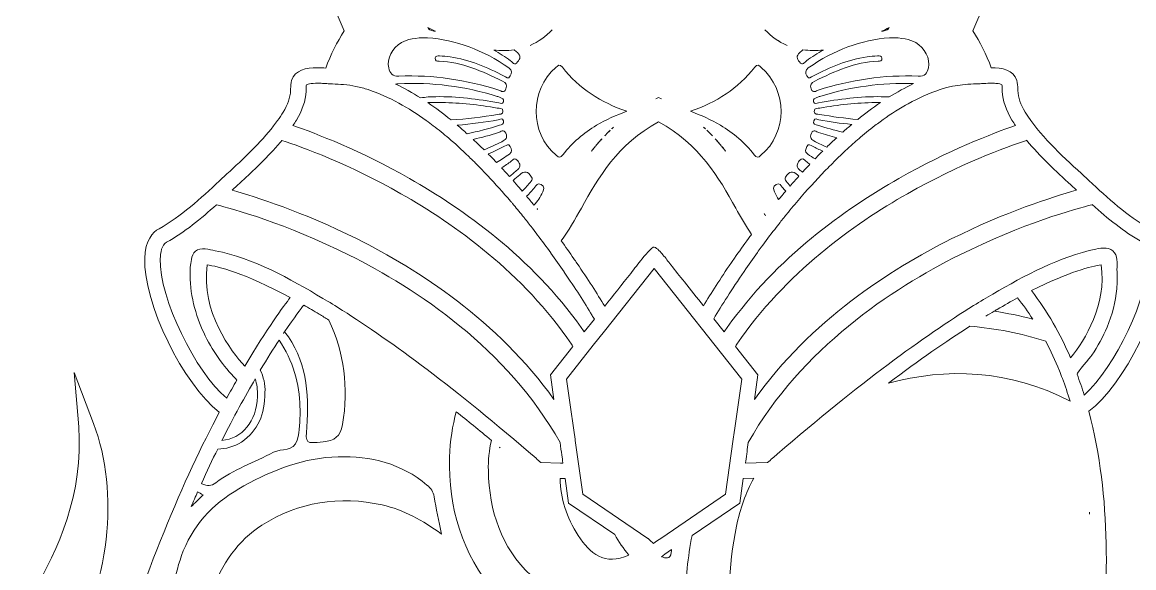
# Model space of a CAD drawing. Extents: x 705 to 8445, y -5934 to -84.
# Drawn here: x 7303 to 7909, y -1835 to -1538 of the extents above; entities that cross this region are included whole.
import ezdxf

# ---------------------------------------------------------------- set-up
doc = ezdxf.new("R2010")
doc.units = 0
doc.header["$MEASUREMENT"] = 0
doc.layers.add('Layer 1', color=7, linetype='Continuous')

# ---------------------------------------------------------------- blocks, each defined once
blk = doc.blocks.new('block 36')
at = {"layer": 'Layer 1', "lineweight": 0}
blk.add_lwpolyline([(7651.71, -1579.79), (7650.14, -1579.02), (7648.56, -1579.79), (7650.14, -1579.01), (7651.71, -1579.79)], dxfattribs=at)
for points, knots in [([(8407.41, -639.1), (8384.61, -597.14), (8350.92, -557.08), (8310.01, -523.26), (8225.24, -453.22), (8114.63, -393.43), (7990.01, -350.27), (7990.01, -350.27), (7990.01, -350.25), (7990.01, -350.25), (7989.56, -348.29), (7988.99, -346.27), (7988.29, -344.21), (7986.75, -339.66), (7984.08, -333.09), (7978.64, -328.58), (7977.95, -328), (7977.23, -327.47), (7976.49, -327), (7976.49, -327), (7976.49, -327), (7976.48, -327), (7978.02, -308.1), (7974.42, -288.74), (7965.71, -269.33), (7961.26, -259.39), (7953.88, -252.44), (7946.75, -245.72), (7941.01, -240.31), (7935.58, -235.19), (7931.94, -228.82), (7930.86, -226.92), (7929.94, -224.87), (7928.96, -222.69), (7927.7, -219.87), (7926.38, -216.96), (7924.62, -214.13), (7917.57, -202.87), (7906.04, -196.8), (7894.77, -193.55), (7894.77, -193.55), (7893.39, -191.5), (7893.39, -191.5), (7850.97, -126.97), (7786.83, -102.16), (7740.49, -92.73), (7699.6, -84.39), (7665.74, -86.15), (7653.87, -87.19), (7653.82, -87.13), (7653.79, -87.09), (7653.76, -87.06), (7653.76, -87.06), (7653.58, -87.21), (7653.58, -87.21), (7652.01, -87.36), (7650.84, -87.48), (7650.14, -87.56), (7649.43, -87.48), (7648.26, -87.36), (7646.7, -87.21), (7646.7, -87.21), (7646.51, -87.06), (7646.51, -87.06), (7646.48, -87.09), (7646.45, -87.13), (7646.4, -87.19), (7634.53, -86.15), (7600.67, -84.39), (7559.78, -92.73), (7513.44, -102.16), (7449.3, -126.97), (7406.9, -191.48), (7406.9, -191.48), (7405.52, -193.55), (7405.52, -193.55), (7394.23, -196.8), (7382.7, -202.87), (7375.65, -214.13), (7373.89, -216.96), (7372.58, -219.87), (7371.31, -222.69), (7370.33, -224.87), (7369.41, -226.92), (7368.33, -228.82), (7364.69, -235.19), (7359.26, -240.31), (7353.52, -245.72), (7346.39, -252.44), (7339.01, -259.39), (7334.56, -269.33), (7325.85, -288.74), (7322.25, -308.1), (7323.79, -327), (7323.78, -327), (7323.78, -327), (7323.78, -327), (7323.05, -327.47), (7322.32, -327.99), (7321.63, -328.58), (7316.19, -333.09), (7313.52, -339.65), (7311.98, -344.21), (7311.29, -346.27), (7310.71, -348.29), (7310.26, -350.25), (7310.26, -350.25), (7310.26, -350.27), (7310.26, -350.27), (7185.64, -393.43), (7075.03, -453.22), (6990.26, -523.26), (6949.35, -557.08), (6915.66, -597.14), (6892.86, -639.1), (6867.06, -686.53), (6854.92, -735.81), (6856.74, -785.55), (6858.47, -832.44), (6871.11, -881.24), (6894.31, -930.56), (6926.3, -998.52), (6976.91, -1064.15), (7044.73, -1125.62), (7089.41, -1166.12), (7138.87, -1201.57), (7186.72, -1235.86), (7232.05, -1268.36), (7278.94, -1301.97), (7321.49, -1339.71), (7399.07, -1408.49), (7450.5, -1474.94), (7478.64, -1542.74), (7474.81, -1548.78), (7471.23, -1555.62), (7468.57, -1563.02), (7467.16, -1562.92), (7465.6, -1562.85), (7464, -1562.85), (7458.13, -1562.85), (7451.7, -1563.94), (7449.97, -1569.72), (7449.48, -1571.39), (7449.45, -1572.94), (7449.41, -1574.32), (7449.41, -1574.65), (7449.4, -1574.97), (7449.39, -1575.28), (7449.21, -1578.99), (7447.84, -1582.95), (7445.33, -1587.05), (7444.38, -1588.6), (7443.35, -1590.14), (7442.28, -1591.64), (7441.6, -1592.59), (7440.89, -1593.54), (7440.16, -1594.48), (7432.92, -1603.87), (7423.69, -1612.4), (7414.7, -1620.7), (7414.7, -1620.7), (7410.61, -1624.5), (7410.61, -1624.5), (7400.29, -1634.07), (7389.62, -1643.97), (7377.62, -1650.59), (7374.23, -1652.48), (7370.13, -1656.81), (7369.83, -1666.79), (7369.1, -1691.36), (7390.95, -1735.67), (7410.5, -1750.55), (7391.65, -1786.38), (7369.15, -1837.42), (7349.91, -1904.23), (7325.13, -1990.3), (7310.44, -2085.45), (7306.26, -2187.05), (7302.77, -2272.07), (7306.67, -2361.81), (7317.87, -2455.11), (7313.34, -2458.43), (7308.34, -2461.58), (7302.61, -2464.72), (7276.21, -2479.19), (7247.58, -2484.35), (7222, -2479.25), (7187.79, -2472.45), (7160.64, -2452.75), (7141.3, -2420.72), (7104.66, -2360.07), (7103.99, -2265.76), (7122.25, -2203.95), (7141.86, -2137.67), (7181.08, -2071.38), (7245.73, -1995.32), (7250.18, -1990.08), (7254.67, -1984.87), (7259.18, -1979.66), (7283.57, -1951.39), (7308.78, -1922.17), (7326.61, -1888.58), (7350.74, -1843.05), (7356.31, -1794.98), (7341.87, -1756.7), (7341.87, -1756.7), (7331.37, -1728.9), (7331.37, -1728.9), (7331.37, -1728.9), (7333.8, -1758.52), (7333.8, -1758.52), (7336.72, -1794.26), (7322.12, -1826.76), (7309.35, -1847.74), (7289.24, -1880.81), (7261.11, -1908.95), (7233.89, -1936.17), (7222.68, -1947.4), (7211.07, -1959.02), (7200.2, -1970.8), (7135.89, -2040.52), (7089.19, -2104.07), (7057.43, -2165.11), (7014.7, -2247.19), (6999.21, -2325.56), (7011.4, -2398), (7031.15, -2515.4), (7130.49, -2607.87), (7220.17, -2647.42), (7252.4, -2661.63), (7282.45, -2668.81), (7308.01, -2668.81), (7326.56, -2668.81), (7342.74, -2665.03), (7355.66, -2657.4), (7355.66, -2657.42), (7355.66, -2657.42), (7355.66, -2657.42), (7362.53, -2679.36), (7370.34, -2699.79), (7379.03, -2718.56), (7399.29, -2762.32), (7425.1, -2798.69), (7455.73, -2826.65), (7489.46, -2857.45), (7533.52, -2880.64), (7586.71, -2895.59), (7629.05, -2907.49), (7676.23, -2913.71), (7723.76, -2913.71), (7727.22, -2913.71), (7730.69, -2913.68), (7734.15, -2913.61), (7865.4, -2911.1), (7997.29, -2856.35), (8095.98, -2763.41), (8133.64, -2727.95), (8162.82, -2687.49), (8180.37, -2646.4), (8200.65, -2598.94), (8205.83, -2551.02), (8195.77, -2503.97), (8175.91, -2411.09), (8113.39, -2334), (8019.73, -2286.89), (7937.77, -2245.67), (7840.02, -2231.14), (7749.63, -2246.42), (7755.8, -2235.1), (7762.02, -2223.86), (7768.23, -2212.7), (7787.04, -2178.83), (7806.49, -2143.79), (7823.28, -2107.91), (7860.37, -2028.64), (7882.39, -1957.48), (7890.63, -1890.34), (7895.73, -1848.73), (7897.28, -1796.91), (7884.85, -1750.08), (7904.12, -1735.61), (7925.68, -1692.46), (7925.68, -1667.69), (7925.68, -1667.28), (7925.68, -1666.88), (7925.67, -1666.48), (7925.37, -1656.52), (7921.27, -1652.21), (7917.88, -1650.33), (7905.87, -1643.73), (7895.21, -1633.85), (7884.89, -1624.31), (7884.89, -1624.31), (7880.78, -1620.52), (7880.78, -1620.52), (7869.49, -1610.12), (7857.81, -1599.36), (7850.16, -1586.97), (7847.65, -1582.89), (7846.29, -1578.95), (7846.11, -1575.25), (7846.1, -1574.94), (7846.09, -1574.61), (7846.09, -1574.29), (7846.05, -1572.92), (7846.01, -1571.37), (7845.52, -1569.7), (7843.8, -1563.98), (7837.45, -1562.87), (7831.63, -1562.85), (7828.98, -1555.53), (7825.42, -1548.75), (7821.63, -1542.74), (7849.76, -1474.94), (7901.2, -1408.49), (7978.78, -1339.71), (8021.33, -1301.97), (8068.22, -1268.36), (8113.56, -1235.86), (8161.4, -1201.57), (8210.86, -1166.12), (8255.55, -1125.62), (8323.36, -1064.15), (8373.97, -998.52), (8405.96, -930.56), (8429.16, -881.24), (8441.8, -832.45), (8443.53, -785.55), (8445.35, -735.81), (8433.21, -686.53), (8407.41, -639.1)], [0, 0, 0, 0, 1, 1, 1, 2, 2, 2, 3, 3, 3, 4, 4, 4, 5, 5, 5, 6, 6, 6, 7, 7, 7, 8, 8, 8, 9, 9, 9, 10, 10, 10, 11, 11, 11, 12, 12, 12, 13, 13, 13, 14, 14, 14, 15, 15, 15, 16, 16, 16, 17, 17, 17, 18, 18, 18, 19, 19, 19, 20, 20, 20, 21, 21, 21, 22, 22, 22, 23, 23, 23, 24, 24, 24, 25, 25, 25, 26, 26, 26, 27, 27, 27, 28, 28, 28, 29, 29, 29, 30, 30, 30, 31, 31, 31, 32, 32, 32, 33, 33, 33, 34, 34, 34, 35, 35, 35, 36, 36, 36, 37, 37, 37, 38, 38, 38, 39, 39, 39, 40, 40, 40, 41, 41, 41, 42, 42, 42, 43, 43, 43, 44, 44, 44, 45, 45, 45, 46, 46, 46, 47, 47, 47, 48, 48, 48, 49, 49, 49, 50, 50, 50, 51, 51, 51, 52, 52, 52, 53, 53, 53, 54, 54, 54, 55, 55, 55, 56, 56, 56, 57, 57, 57, 58, 58, 58, 59, 59, 59, 60, 60, 60, 61, 61, 61, 62, 62, 62, 63, 63, 63, 64, 64, 64, 65, 65, 65, 66, 66, 66, 67, 67, 67, 68, 68, 68, 69, 69, 69, 70, 70, 70, 71, 71, 71, 72, 72, 72, 73, 73, 73, 74, 74, 74, 75, 75, 75, 76, 76, 76, 77, 77, 77, 78, 78, 78, 79, 79, 79, 80, 80, 80, 81, 81, 81, 82, 82, 82, 83, 83, 83, 84, 84, 84, 85, 85, 85, 86, 86, 86, 87, 87, 87, 88, 88, 88, 89, 89, 89, 90, 90, 90, 91, 91, 91, 92, 92, 92, 93, 93, 93, 94, 94, 94, 95, 95, 95, 96, 96, 96, 97, 97, 97, 98, 98, 98, 99, 99, 99, 100, 100, 100, 101, 101, 101, 102, 102, 102, 103, 103, 103, 104, 104, 104, 105, 105, 105, 106, 106, 106, 107, 107, 107, 108, 108, 108, 109, 109, 109, 110, 110, 110, 110]), ([(7528.52, -1542.95), (7528.2, -1542.9), (7527.87, -1542.87), (7527.53, -1542.83), (7525.68, -1542.64), (7524.72, -1541.98), (7524.28, -1540.86), (7524.28, -1540.86), (7524.28, -1540.86), (7524.28, -1540.85), (7525.72, -1541.58), (7527.14, -1542.28), (7528.52, -1542.95)], [0, 0, 0, 0, 1, 1, 1, 2, 2, 2, 3, 3, 3, 4, 4, 4, 4]), ([(7592.08, -1542.2), (7588.62, -1545.77), (7584.71, -1548.69), (7580.07, -1550.67), (7580.05, -1550.67), (7580.03, -1550.66), (7580.02, -1550.66), (7584.67, -1548.68), (7588.6, -1545.75), (7592.08, -1542.2)], [0, 0, 0, 0, 1, 1, 1, 2, 2, 2, 3, 3, 3, 3]), ([(7720.25, -1550.66), (7720.24, -1550.66), (7720.22, -1550.67), (7720.21, -1550.67), (7715.56, -1548.69), (7711.65, -1545.77), (7708.19, -1542.2), (7711.68, -1545.75), (7715.6, -1548.68), (7720.25, -1550.66)], [0, 0, 0, 0, 1, 1, 1, 2, 2, 2, 3, 3, 3, 3]), ([(7775.99, -1540.85), (7775.99, -1540.85), (7775.99, -1540.86), (7775.99, -1540.86), (7775.55, -1541.98), (7774.59, -1542.64), (7772.74, -1542.83), (7772.4, -1542.87), (7772.07, -1542.9), (7771.75, -1542.95), (7773.13, -1542.28), (7774.55, -1541.58), (7775.99, -1540.85)], [0, 0, 0, 0, 1, 1, 1, 2, 2, 2, 3, 3, 3, 4, 4, 4, 4]), ([(7509.85, -1549.12), (7513.03, -1547.34), (7517.38, -1546.42), (7524.15, -1546.47), (7539.33, -1547.58), (7554.63, -1553.15), (7568.44, -1562.95), (7570.4, -1564.33), (7570.04, -1565.61), (7569.23, -1567.27), (7568.16, -1569.46), (7566.92, -1567.87), (7565.9, -1567.36), (7556.49, -1562.68), (7546.95, -1558.36), (7536.41, -1556.85), (7534.5, -1556.56), (7532.56, -1556.49), (7530.62, -1556.38), (7529.59, -1556.32), (7528.38, -1556.31), (7528.25, -1557.68), (7528.09, -1559.19), (7529.36, -1559.18), (7530.37, -1559.21), (7542.91, -1559.69), (7553.97, -1564.76), (7564.96, -1570.15), (7566.95, -1571.13), (7567.67, -1572.07), (7566.87, -1574.32), (7565.89, -1577.08), (7564.28, -1575.43), (7563.05, -1575.03), (7545.28, -1569.42), (7527.12, -1566.61), (7508.48, -1567.42), (7504.85, -1567.58), (7503.59, -1565.79), (7502.92, -1562.87), (7501.8, -1557.97), (7504.88, -1551.9), (7509.85, -1549.12)], [0, 0, 0, 0, 1, 1, 1, 2, 2, 2, 3, 3, 3, 4, 4, 4, 5, 5, 5, 6, 6, 6, 7, 7, 7, 8, 8, 8, 9, 9, 9, 10, 10, 10, 11, 11, 11, 12, 12, 12, 13, 13, 13, 14, 14, 14, 14]), ([(7737.22, -1575.03), (7735.99, -1575.43), (7734.38, -1577.08), (7733.4, -1574.32), (7732.6, -1572.07), (7733.32, -1571.13), (7735.31, -1570.15), (7746.3, -1564.76), (7757.36, -1559.69), (7769.9, -1559.21), (7770.91, -1559.18), (7772.18, -1559.19), (7772.02, -1557.68), (7771.89, -1556.31), (7770.69, -1556.32), (7769.65, -1556.38), (7767.71, -1556.49), (7765.77, -1556.56), (7763.86, -1556.85), (7753.33, -1558.36), (7743.78, -1562.68), (7734.37, -1567.36), (7733.35, -1567.87), (7732.11, -1569.46), (7731.04, -1567.27), (7730.23, -1565.61), (7729.87, -1564.33), (7731.83, -1562.95), (7745.64, -1553.15), (7760.94, -1547.58), (7776.13, -1546.47), (7782.89, -1546.42), (7787.25, -1547.34), (7790.42, -1549.12), (7795.39, -1551.9), (7798.47, -1557.97), (7797.35, -1562.87), (7796.68, -1565.79), (7795.42, -1567.58), (7791.79, -1567.42), (7773.16, -1566.61), (7755, -1569.42), (7737.22, -1575.03)], [0, 0, 0, 0, 1, 1, 1, 2, 2, 2, 3, 3, 3, 4, 4, 4, 5, 5, 5, 6, 6, 6, 7, 7, 7, 8, 8, 8, 9, 9, 9, 10, 10, 10, 11, 11, 11, 12, 12, 12, 13, 13, 13, 14, 14, 14, 14]), ([(7573.25, -1559.65), (7571.5, -1561.98), (7570.46, -1559.8), (7569.44, -1559.04), (7566.44, -1556.9), (7563.37, -1554.94), (7560.22, -1553.19), (7562.05, -1553.38), (7563.82, -1553.48), (7565.53, -1553.48), (7567.55, -1553.48), (7569.48, -1553.33), (7571.37, -1553.07), (7571.95, -1553.56), (7572.53, -1554.03), (7573.1, -1554.55), (7575.27, -1556.48), (7574.64, -1557.82), (7573.25, -1559.65)], [0, 0, 0, 0, 1, 1, 1, 2, 2, 2, 3, 3, 3, 4, 4, 4, 5, 5, 5, 6, 6, 6, 6]), ([(7740.07, -1553.17), (7736.9, -1554.93), (7733.84, -1556.89), (7730.84, -1559.04), (7729.81, -1559.8), (7728.77, -1561.98), (7727.02, -1559.65), (7725.63, -1557.82), (7725, -1556.48), (7727.17, -1554.55), (7727.75, -1554.03), (7728.32, -1553.56), (7728.9, -1553.07), (7728.9, -1553.07), (7728.92, -1553.06), (7728.92, -1553.06), (7728.92, -1553.06), (7728.93, -1553.04), (7728.93, -1553.04), (7732.4, -1553.54), (7736.09, -1553.6), (7740.07, -1553.17)], [0, 0, 0, 0, 1, 1, 1, 2, 2, 2, 3, 3, 3, 4, 4, 4, 5, 5, 5, 6, 6, 6, 7, 7, 7, 7]), ([(7594.17, -1562.71), (7595.25, -1561.79), (7596.12, -1560.45), (7597.66, -1562.46), (7606.71, -1574.21), (7618.72, -1581.68), (7632.74, -1586.56), (7627.04, -1588.78), (7621.53, -1591.09), (7616.36, -1594.18), (7609.26, -1598.43), (7602.98, -1603.63), (7597.99, -1610.26), (7596.66, -1612.03), (7595.81, -1611.87), (7594.28, -1610.57), (7579.76, -1598.31), (7579.67, -1575.01), (7594.17, -1562.71)], [0, 0, 0, 0, 1, 1, 1, 2, 2, 2, 3, 3, 3, 4, 4, 4, 5, 5, 5, 6, 6, 6, 6]), ([(7706, -1610.57), (7704.46, -1611.87), (7703.61, -1612.03), (7702.29, -1610.26), (7697.29, -1603.63), (7691.01, -1598.43), (7683.91, -1594.18), (7678.75, -1591.09), (7673.23, -1588.78), (7667.53, -1586.56), (7681.55, -1581.68), (7693.56, -1574.21), (7702.61, -1562.46), (7704.15, -1560.45), (7705.02, -1561.79), (7706.1, -1562.71), (7720.6, -1575.01), (7720.52, -1598.31), (7706, -1610.57)], [0, 0, 0, 0, 1, 1, 1, 2, 2, 2, 3, 3, 3, 4, 4, 4, 5, 5, 5, 6, 6, 6, 6]), ([(7452.55, -1591.45), (7455.82, -1586.13), (7457.6, -1580.83), (7457.83, -1575.69), (7457.85, -1575.29), (7457.86, -1574.91), (7457.87, -1574.52), (7457.91, -1573.64), (7457.92, -1572.79), (7458.07, -1572.22), (7458.9, -1571.46), (7461.57, -1571.18), (7466.07, -1571.33), (7467.01, -1571.38), (7468.05, -1571.43), (7469.16, -1571.5), (7470.25, -1571.58), (7471.21, -1571.64), (7471.96, -1571.66), (7471.96, -1571.66), (7472.19, -1571.66), (7472.19, -1571.66), (7474.3, -1571.72), (7476.31, -1571.82), (7478.25, -1572.01), (7480.6, -1572.23), (7482.83, -1572.55), (7484.95, -1572.97), (7487.36, -1573.45), (7489.64, -1574.03), (7491.8, -1574.77), (7503.3, -1578.65), (7513.93, -1584.74), (7523.42, -1591.57), (7524.72, -1592.51), (7526.01, -1593.45), (7527.26, -1594.42), (7530.17, -1596.65), (7532.96, -1598.93), (7535.64, -1601.21), (7536.58, -1602.02), (7537.51, -1602.82), (7538.41, -1603.63), (7541.21, -1606.1), (7543.83, -1608.56), (7546.29, -1610.93), (7547.06, -1611.67), (7547.83, -1612.41), (7548.56, -1613.14), (7550.01, -1614.57), (7551.42, -1615.98), (7552.73, -1617.33), (7553.6, -1618.22), (7554.47, -1619.13), (7555.34, -1620.04), (7555.87, -1620.58), (7556.39, -1621.12), (7556.91, -1621.67), (7561.12, -1626.11), (7565.28, -1630.76), (7569.41, -1635.63), (7569.77, -1636.03), (7570.1, -1636.45), (7570.46, -1636.87), (7572.31, -1639.05), (7574.15, -1641.28), (7575.99, -1643.56), (7576.32, -1643.98), (7576.65, -1644.4), (7576.99, -1644.82), (7578.38, -1646.56), (7579.77, -1648.32), (7581.15, -1650.11), (7582.15, -1651.4), (7583.16, -1652.7), (7584.15, -1654.01), (7584.16, -1654.01), (7584.16, -1654.03), (7584.17, -1654.04), (7586.56, -1657.19), (7588.94, -1660.42), (7591.33, -1663.74), (7591.36, -1663.79), (7591.4, -1663.83), (7591.44, -1663.88), (7593.83, -1667.22), (7596.22, -1670.65), (7598.62, -1674.15), (7598.64, -1674.19), (7598.67, -1674.23), (7598.69, -1674.26), (7604.75, -1683.11), (7609.64, -1690.73), (7613.85, -1697.8), (7614.28, -1698.52), (7614.7, -1699.23), (7615.12, -1699.95), (7615.12, -1699.95), (7609.64, -1706.87), (7609.64, -1706.87), (7609.07, -1706.05), (7608.5, -1705.22), (7607.91, -1704.41), (7580.78, -1666.23), (7543.51, -1639.71), (7514.29, -1623.17), (7487.26, -1607.84), (7463.37, -1598.69), (7450.68, -1594.35), (7451.32, -1593.39), (7451.95, -1592.43), (7452.55, -1591.45)], [0, 0, 0, 0, 1, 1, 1, 2, 2, 2, 3, 3, 3, 4, 4, 4, 5, 5, 5, 6, 6, 6, 7, 7, 7, 8, 8, 8, 9, 9, 9, 10, 10, 10, 11, 11, 11, 12, 12, 12, 13, 13, 13, 14, 14, 14, 15, 15, 15, 16, 16, 16, 17, 17, 17, 18, 18, 18, 19, 19, 19, 20, 20, 20, 21, 21, 21, 22, 22, 22, 23, 23, 23, 24, 24, 24, 25, 25, 25, 26, 26, 26, 27, 27, 27, 28, 28, 28, 29, 29, 29, 30, 30, 30, 31, 31, 31, 32, 32, 32, 33, 33, 33, 34, 34, 34, 35, 35, 35, 36, 36, 36, 37, 37, 37, 37]), ([(7506.67, -1571.73), (7507.17, -1571.69), (7507.66, -1571.66), (7508.16, -1571.63), (7526.56, -1570.61), (7544.55, -1572.97), (7562.12, -1578.46), (7562.67, -1578.62), (7563.2, -1578.83), (7563.72, -1579.05), (7564.77, -1579.48), (7566.03, -1579.78), (7565.52, -1581.39), (7565.01, -1582.99), (7563.83, -1582.11), (7562.96, -1581.95), (7551.6, -1579.95), (7540.2, -1578.41), (7528.64, -1578.6), (7525.84, -1578.65), (7523.04, -1578.79), (7520.29, -1579.27), (7520.28, -1579.27), (7520.27, -1579.27), (7520.26, -1579.28), (7515.91, -1576.54), (7511.36, -1573.99), (7506.62, -1571.73), (7506.62, -1571.73), (7506.67, -1571.73), (7506.67, -1571.73)], [0, 0, 0, 0, 1, 1, 1, 2, 2, 2, 3, 3, 3, 4, 4, 4, 5, 5, 5, 6, 6, 6, 7, 7, 7, 8, 8, 8, 9, 9, 9, 10, 10, 10, 10]), ([(7821.93, -1571.68), (7822.38, -1571.66), (7822.84, -1571.64), (7823.3, -1571.63), (7823.3, -1571.63), (7823.54, -1571.63), (7823.54, -1571.63), (7824.29, -1571.62), (7825.25, -1571.56), (7826.33, -1571.48), (7829.7, -1571.26), (7832.32, -1571.21), (7834.21, -1571.36), (7835.88, -1571.49), (7836.95, -1571.76), (7837.43, -1572.18), (7837.58, -1572.77), (7837.59, -1573.6), (7837.62, -1574.48), (7837.63, -1574.88), (7837.64, -1575.26), (7837.65, -1575.64), (7837.89, -1580.77), (7839.67, -1586.06), (7842.94, -1591.35), (7843.56, -1592.36), (7844.2, -1593.35), (7844.87, -1594.34), (7844.86, -1594.34), (7844.84, -1594.34), (7844.82, -1594.35), (7832.13, -1598.69), (7808.24, -1607.84), (7781.21, -1623.17), (7751.99, -1639.71), (7714.72, -1666.23), (7687.59, -1704.41), (7687, -1705.22), (7686.43, -1706.05), (7685.86, -1706.87), (7685.86, -1706.87), (7680.24, -1699.77), (7680.24, -1699.77), (7682.49, -1695.9), (7684.95, -1691.9), (7687.68, -1687.64), (7690.41, -1683.38), (7693.42, -1678.84), (7696.79, -1673.93), (7696.81, -1673.89), (7696.83, -1673.86), (7696.86, -1673.82), (7699.26, -1670.32), (7701.65, -1666.91), (7704.04, -1663.58), (7704.73, -1662.62), (7705.42, -1661.66), (7706.12, -1660.72), (7708.57, -1657.37), (7711.02, -1654.11), (7713.48, -1650.94), (7713.48, -1650.94), (7713.49, -1650.92), (7713.49, -1650.92), (7714.47, -1649.67), (7715.43, -1648.42), (7716.41, -1647.19), (7717.76, -1645.47), (7719.12, -1643.79), (7720.47, -1642.12), (7720.64, -1641.93), (7720.79, -1641.73), (7720.96, -1641.54), (7723.3, -1638.67), (7725.65, -1635.88), (7728, -1633.16), (7732.86, -1627.54), (7737.78, -1622.22), (7742.76, -1617.16), (7742.83, -1617.09), (7742.9, -1617.01), (7742.98, -1616.93), (7747.17, -1612.67), (7752.05, -1607.91), (7757.53, -1603.11), (7758.1, -1602.59), (7758.71, -1602.08), (7759.3, -1601.57), (7762.11, -1599.16), (7765.05, -1596.75), (7768.14, -1594.38), (7769.09, -1593.67), (7770.04, -1592.98), (7771, -1592.27), (7775.35, -1589.1), (7779.94, -1586.06), (7784.78, -1583.31), (7785.3, -1583.01), (7785.84, -1582.73), (7786.36, -1582.44), (7791.87, -1579.41), (7797.66, -1576.76), (7803.69, -1574.73), (7804.47, -1574.46), (7805.3, -1574.23), (7806.11, -1574.01), (7806.5, -1573.9), (7806.88, -1573.78), (7807.28, -1573.67), (7808.34, -1573.41), (7809.43, -1573.16), (7810.53, -1572.94), (7814.04, -1572.24), (7817.81, -1571.83), (7821.93, -1571.68)], [0, 0, 0, 0, 1, 1, 1, 2, 2, 2, 3, 3, 3, 4, 4, 4, 5, 5, 5, 6, 6, 6, 7, 7, 7, 8, 8, 8, 9, 9, 9, 10, 10, 10, 11, 11, 11, 12, 12, 12, 13, 13, 13, 14, 14, 14, 15, 15, 15, 16, 16, 16, 17, 17, 17, 18, 18, 18, 19, 19, 19, 20, 20, 20, 21, 21, 21, 22, 22, 22, 23, 23, 23, 24, 24, 24, 25, 25, 25, 26, 26, 26, 27, 27, 27, 28, 28, 28, 29, 29, 29, 30, 30, 30, 31, 31, 31, 32, 32, 32, 33, 33, 33, 34, 34, 34, 35, 35, 35, 36, 36, 36, 37, 37, 37, 38, 38, 38, 38]), ([(7737.31, -1581.95), (7736.44, -1582.11), (7735.26, -1582.99), (7734.75, -1581.39), (7734.24, -1579.78), (7735.5, -1579.48), (7736.55, -1579.05), (7737.08, -1578.83), (7737.6, -1578.62), (7738.15, -1578.46), (7754.81, -1573.25), (7771.84, -1570.86), (7789.24, -1571.5), (7789.24, -1571.5), (7789.29, -1571.5), (7789.29, -1571.5), (7784.66, -1573.68), (7780.19, -1576.13), (7775.92, -1578.78), (7775.92, -1578.78), (7775.89, -1578.78), (7775.89, -1578.78), (7774.47, -1578.67), (7773.05, -1578.62), (7771.63, -1578.6), (7760.07, -1578.41), (7748.67, -1579.95), (7737.31, -1581.95)], [0, 0, 0, 0, 1, 1, 1, 2, 2, 2, 3, 3, 3, 4, 4, 4, 5, 5, 5, 6, 6, 6, 7, 7, 7, 8, 8, 8, 9, 9, 9, 9]), ([(7524.24, -1581.84), (7526.81, -1581.81), (7529.38, -1581.84), (7531.95, -1581.84), (7542.1, -1581.88), (7552.17, -1583.03), (7562.16, -1584.82), (7563.29, -1585.02), (7565.31, -1584.55), (7565.26, -1586.64), (7565.21, -1588.45), (7563.41, -1588.07), (7562.32, -1588.26), (7553.9, -1589.73), (7545.47, -1590.88), (7536.96, -1591.31), (7536.96, -1591.31), (7536.95, -1591.31), (7536.95, -1591.31), (7532.95, -1588.06), (7528.7, -1584.86), (7524.22, -1581.84), (7524.22, -1581.84), (7524.23, -1581.84), (7524.24, -1581.84)], [0, 0, 0, 0, 1, 1, 1, 2, 2, 2, 3, 3, 3, 4, 4, 4, 5, 5, 5, 6, 6, 6, 7, 7, 7, 8, 8, 8, 8]), ([(7737.95, -1588.26), (7736.86, -1588.07), (7735.06, -1588.45), (7735.01, -1586.64), (7734.96, -1584.55), (7736.98, -1585.02), (7738.11, -1584.82), (7748.1, -1583.03), (7758.17, -1581.88), (7768.32, -1581.84), (7769.27, -1581.84), (7770.22, -1581.84), (7771.16, -1581.83), (7771.16, -1581.83), (7771.21, -1581.83), (7771.21, -1581.83), (7766.83, -1584.77), (7762.69, -1587.87), (7758.79, -1591.02), (7758.78, -1591.02), (7758.78, -1591.02), (7758.78, -1591.02), (7751.81, -1590.46), (7744.87, -1589.47), (7737.95, -1588.26)], [0, 0, 0, 0, 1, 1, 1, 2, 2, 2, 3, 3, 3, 4, 4, 4, 5, 5, 5, 6, 6, 6, 7, 7, 7, 8, 8, 8, 8]), ([(7562.63, -1591.23), (7563.59, -1591.07), (7564.95, -1589.99), (7565.51, -1591.77), (7566.07, -1593.62), (7564.46, -1593.82), (7563.35, -1594.17), (7557.5, -1596.05), (7551.63, -1597.62), (7545.72, -1598.82), (7543.99, -1597.26), (7542.21, -1595.71), (7540.35, -1594.12), (7548.11, -1593.54), (7555.39, -1592.52), (7562.63, -1591.23)], [0, 0, 0, 0, 1, 1, 1, 2, 2, 2, 3, 3, 3, 4, 4, 4, 5, 5, 5, 5]), ([(7664.21, -1679.53), (7661.76, -1676.43), (7659.23, -1673.4), (7656.83, -1670.25), (7655.43, -1668.42), (7654.07, -1666.54), (7652.53, -1664.81), (7651.38, -1663.52), (7649.46, -1661.11), (7647.75, -1660.56), (7646.66, -1660.22), (7641.93, -1666.12), (7641.15, -1667.04), (7638.99, -1669.58), (7637.02, -1672.29), (7634.95, -1674.92), (7630.21, -1680.9), (7625.47, -1686.87), (7620.74, -1692.85), (7616.51, -1685.77), (7611.62, -1678.19), (7605.62, -1669.41), (7605.05, -1668.57), (7604.49, -1667.75), (7603.92, -1666.92), (7601.61, -1663.6), (7599.31, -1660.34), (7597.01, -1657.16), (7601.02, -1651.81), (7604.49, -1645.63), (7608.04, -1639.3), (7617.25, -1622.91), (7627.65, -1604.42), (7650.14, -1592.37), (7672.63, -1604.42), (7683.02, -1622.91), (7692.23, -1639.3), (7695.04, -1644.3), (7697.8, -1649.21), (7700.82, -1653.69), (7700.27, -1654.43), (7699.71, -1655.18), (7699.16, -1655.95), (7696.62, -1659.41), (7694.09, -1662.96), (7691.56, -1666.61), (7690.99, -1667.43), (7690.43, -1668.26), (7689.85, -1669.08), (7683.79, -1677.94), (7678.87, -1685.56), (7674.62, -1692.67), (7671.15, -1688.29), (7667.69, -1683.91), (7664.21, -1679.53)], [0, 0, 0, 0, 1, 1, 1, 2, 2, 2, 3, 3, 3, 4, 4, 4, 5, 5, 5, 6, 6, 6, 7, 7, 7, 8, 8, 8, 9, 9, 9, 10, 10, 10, 11, 11, 11, 12, 12, 12, 13, 13, 13, 14, 14, 14, 15, 15, 15, 16, 16, 16, 17, 17, 17, 18, 18, 18, 18]), ([(7736.92, -1594.17), (7735.81, -1593.82), (7734.2, -1593.62), (7734.76, -1591.77), (7735.32, -1589.99), (7736.68, -1591.07), (7737.64, -1591.23), (7743.48, -1592.27), (7749.35, -1593.14), (7755.49, -1593.73), (7753.8, -1595.16), (7752.19, -1596.56), (7750.61, -1597.96), (7750.61, -1597.96), (7750.59, -1597.96), (7750.59, -1597.96), (7746.01, -1596.9), (7741.45, -1595.64), (7736.92, -1594.17)], [0, 0, 0, 0, 1, 1, 1, 2, 2, 2, 3, 3, 3, 4, 4, 4, 5, 5, 5, 6, 6, 6, 6]), ([(7562.84, -1598.17), (7564.04, -1597.8), (7565.62, -1595.99), (7566.77, -1598.56), (7567.91, -1601.1), (7566.75, -1602.08), (7564.58, -1603.15), (7561.42, -1604.73), (7558.23, -1606.24), (7555.01, -1607.63), (7555.01, -1607.63), (7555.01, -1607.63), (7555, -1607.63), (7553.11, -1605.77), (7551.13, -1603.85), (7549.03, -1601.86), (7553.66, -1600.83), (7558.27, -1599.59), (7562.84, -1598.17)], [0, 0, 0, 0, 1, 1, 1, 2, 2, 2, 3, 3, 3, 4, 4, 4, 5, 5, 5, 6, 6, 6, 6]), ([(7623.73, -1596.95), (7623.2, -1597.47), (7622.67, -1597.99), (7622.15, -1598.51), (7621.69, -1598.97), (7621.24, -1599.43), (7620.79, -1599.9), (7621.13, -1599.53), (7621.49, -1599.16), (7621.85, -1598.8), (7621.96, -1598.7), (7622.05, -1598.61), (7622.15, -1598.51), (7622.16, -1598.49), (7622.17, -1598.48), (7622.18, -1598.46), (7622.54, -1598.11), (7622.9, -1597.75), (7623.27, -1597.39), (7623.42, -1597.25), (7623.58, -1597.09), (7623.73, -1596.95)], [0, 0, 0, 0, 1, 1, 1, 2, 2, 2, 3, 3, 3, 4, 4, 4, 5, 5, 5, 6, 6, 6, 7, 7, 7, 7]), ([(7625.53, -1595.26), (7625.2, -1595.57), (7624.88, -1595.86), (7624.56, -1596.16), (7624.62, -1596.1), (7624.68, -1596.04), (7624.73, -1595.98), (7625, -1595.74), (7625.26, -1595.51), (7625.53, -1595.26)], [0, 0, 0, 0, 1, 1, 1, 2, 2, 2, 3, 3, 3, 3]), ([(7674.74, -1595.26), (7675.01, -1595.51), (7675.27, -1595.74), (7675.54, -1595.98), (7675.6, -1596.04), (7675.66, -1596.1), (7675.72, -1596.16), (7675.39, -1595.86), (7675.07, -1595.57), (7674.74, -1595.26)], [0, 0, 0, 0, 1, 1, 1, 2, 2, 2, 3, 3, 3, 3]), ([(7676.54, -1596.95), (7676.69, -1597.09), (7676.85, -1597.25), (7677, -1597.39), (7677.37, -1597.75), (7677.73, -1598.11), (7678.09, -1598.46), (7678.1, -1598.48), (7678.11, -1598.49), (7678.13, -1598.51), (7678.22, -1598.61), (7678.32, -1598.7), (7678.42, -1598.8), (7678.78, -1599.16), (7679.14, -1599.53), (7679.49, -1599.9), (7679.03, -1599.43), (7678.58, -1598.97), (7678.13, -1598.51), (7677.6, -1597.99), (7677.08, -1597.47), (7676.54, -1596.95)], [0, 0, 0, 0, 1, 1, 1, 2, 2, 2, 3, 3, 3, 4, 4, 4, 5, 5, 5, 6, 6, 6, 7, 7, 7, 7]), ([(7735.69, -1603.15), (7733.52, -1602.08), (7732.36, -1601.1), (7733.5, -1598.56), (7734.65, -1595.99), (7736.23, -1597.8), (7737.43, -1598.17), (7740.72, -1599.19), (7744.01, -1600.12), (7747.32, -1600.95), (7745.43, -1602.7), (7743.6, -1604.43), (7741.88, -1606.12), (7739.81, -1605.17), (7737.76, -1604.18), (7735.69, -1603.15)], [0, 0, 0, 0, 1, 1, 1, 2, 2, 2, 3, 3, 3, 4, 4, 4, 5, 5, 5, 5]), ([(7420.47, -1626.88), (7426.72, -1621.11), (7433.43, -1614.92), (7439.58, -1608.22), (7441.32, -1606.33), (7443.02, -1604.39), (7444.64, -1602.41), (7455.88, -1606.12), (7481.15, -1615.36), (7509.58, -1631.48), (7538.8, -1648.03), (7576.32, -1674.81), (7602.63, -1713.5), (7602.9, -1713.91), (7603.16, -1714.3), (7603.43, -1714.71), (7603.43, -1714.71), (7591.19, -1730.16), (7591.19, -1730.16), (7591.19, -1730.16), (7593.09, -1743.65), (7593.09, -1743.65), (7562.59, -1700.81), (7519, -1672.77), (7485.68, -1656.15), (7456.13, -1641.4), (7430.39, -1633.22), (7417.5, -1629.63), (7417.5, -1629.63), (7420.47, -1626.88), (7420.47, -1626.88)], [0, 0, 0, 0, 1, 1, 1, 2, 2, 2, 3, 3, 3, 4, 4, 4, 5, 5, 5, 6, 6, 6, 7, 7, 7, 8, 8, 8, 9, 9, 9, 10, 10, 10, 10]), ([(7566.15, -1605.64), (7567.14, -1605.15), (7568.31, -1603.82), (7569.18, -1605.81), (7569.82, -1607.23), (7570.72, -1608.55), (7568.76, -1609.91), (7566.43, -1611.52), (7564.09, -1613.03), (7561.7, -1614.45), (7560.74, -1613.44), (7559.76, -1612.42), (7558.79, -1611.43), (7558.29, -1610.92), (7557.74, -1610.37), (7557.22, -1609.85), (7560.24, -1608.53), (7563.2, -1607.09), (7566.15, -1605.64)], [0, 0, 0, 0, 1, 1, 1, 2, 2, 2, 3, 3, 3, 4, 4, 4, 5, 5, 5, 6, 6, 6, 6]), ([(7615.79, -1605.54), (7615.02, -1606.47), (7614.3, -1607.39), (7613.57, -1608.32), (7613.87, -1607.93), (7614.15, -1607.54), (7614.46, -1607.16), (7614.89, -1606.63), (7615.32, -1606.09), (7615.79, -1605.54)], [0, 0, 0, 0, 1, 1, 1, 2, 2, 2, 3, 3, 3, 3]), ([(7619.27, -1601.53), (7618.75, -1602.1), (7618.23, -1602.69), (7617.73, -1603.26), (7617.11, -1603.96), (7616.51, -1604.67), (7615.92, -1605.37), (7616.4, -1604.79), (7616.88, -1604.22), (7617.4, -1603.63), (7617.5, -1603.51), (7617.61, -1603.39), (7617.73, -1603.26), (7618.11, -1602.81), (7618.52, -1602.35), (7618.94, -1601.89), (7619.04, -1601.77), (7619.16, -1601.65), (7619.27, -1601.53)], [0, 0, 0, 0, 1, 1, 1, 2, 2, 2, 3, 3, 3, 4, 4, 4, 5, 5, 5, 6, 6, 6, 6]), ([(7681, -1601.53), (7681.11, -1601.65), (7681.23, -1601.77), (7681.34, -1601.89), (7681.75, -1602.35), (7682.16, -1602.81), (7682.54, -1603.26), (7682.66, -1603.39), (7682.77, -1603.51), (7682.87, -1603.63), (7683.39, -1604.22), (7683.88, -1604.79), (7684.35, -1605.37), (7683.76, -1604.67), (7683.16, -1603.96), (7682.54, -1603.26), (7682.04, -1602.69), (7681.53, -1602.1), (7681, -1601.53)], [0, 0, 0, 0, 1, 1, 1, 2, 2, 2, 3, 3, 3, 4, 4, 4, 5, 5, 5, 6, 6, 6, 6]), ([(7684.48, -1605.54), (7684.95, -1606.09), (7685.38, -1606.61), (7685.81, -1607.16), (7686.12, -1607.54), (7686.41, -1607.93), (7686.7, -1608.32), (7685.98, -1607.39), (7685.25, -1606.46), (7684.48, -1605.54)], [0, 0, 0, 0, 1, 1, 1, 2, 2, 2, 3, 3, 3, 3]), ([(7850.86, -1602.41), (7850.89, -1602.4), (7850.91, -1602.4), (7850.94, -1602.39), (7858.29, -1611.28), (7867.04, -1619.34), (7875.03, -1626.69), (7875.03, -1626.69), (7878.17, -1629.58), (7878.17, -1629.58), (7878.11, -1629.59), (7878.06, -1629.62), (7878, -1629.63), (7865.11, -1633.22), (7839.37, -1641.4), (7809.82, -1656.15), (7776.5, -1672.77), (7732.91, -1700.81), (7702.41, -1743.64), (7702.41, -1743.64), (7704.31, -1730.16), (7704.31, -1730.16), (7704.31, -1730.16), (7692.07, -1714.71), (7692.07, -1714.71), (7692.34, -1714.3), (7692.6, -1713.91), (7692.87, -1713.5), (7719.18, -1674.81), (7756.7, -1648.03), (7785.92, -1631.48), (7814.35, -1615.36), (7839.62, -1606.12), (7850.86, -1602.41)], [0, 0, 0, 0, 1, 1, 1, 2, 2, 2, 3, 3, 3, 4, 4, 4, 5, 5, 5, 6, 6, 6, 7, 7, 7, 8, 8, 8, 9, 9, 9, 10, 10, 10, 11, 11, 11, 11]), ([(7731.52, -1609.91), (7729.55, -1608.55), (7730.45, -1607.23), (7731.09, -1605.81), (7731.96, -1603.82), (7733.13, -1605.15), (7734.12, -1605.64), (7735.97, -1606.54), (7737.82, -1607.45), (7739.67, -1608.31), (7738.64, -1609.32), (7737.65, -1610.32), (7736.69, -1611.29), (7736.29, -1611.71), (7735.88, -1612.13), (7735.48, -1612.54), (7734.14, -1611.7), (7732.83, -1610.81), (7731.52, -1609.91)], [0, 0, 0, 0, 1, 1, 1, 2, 2, 2, 3, 3, 3, 4, 4, 4, 5, 5, 5, 6, 6, 6, 6]), ([(7564.48, -1617.39), (7566.29, -1616.25), (7568.05, -1615.06), (7569.79, -1613.78), (7570.88, -1612.98), (7571.9, -1611.43), (7573.35, -1613.58), (7574.52, -1615.32), (7575.36, -1616.53), (7573.27, -1618.4), (7571.82, -1619.7), (7570.33, -1620.94), (7568.8, -1622.1), (7567.36, -1620.51), (7565.92, -1618.94), (7564.47, -1617.39), (7564.47, -1617.39), (7564.48, -1617.39), (7564.48, -1617.39)], [0, 0, 0, 0, 1, 1, 1, 2, 2, 2, 3, 3, 3, 4, 4, 4, 5, 5, 5, 6, 6, 6, 6]), ([(7726.92, -1613.58), (7728.37, -1611.43), (7729.39, -1612.98), (7730.48, -1613.78), (7731.23, -1614.33), (7731.98, -1614.86), (7732.73, -1615.38), (7731.36, -1616.84), (7729.98, -1618.32), (7728.61, -1619.81), (7728.07, -1619.34), (7727.53, -1618.88), (7727.01, -1618.4), (7724.91, -1616.53), (7725.75, -1615.32), (7726.92, -1613.58)], [0, 0, 0, 0, 1, 1, 1, 2, 2, 2, 3, 3, 3, 4, 4, 4, 5, 5, 5, 5]), ([(7572.39, -1622.92), (7573, -1622.41), (7573.6, -1621.88), (7574.21, -1621.36), (7577.11, -1618.79), (7578.75, -1619.1), (7580.84, -1622.48), (7581.39, -1623.36), (7581.13, -1623.93), (7580.59, -1624.61), (7579.06, -1626.56), (7577.46, -1628.39), (7575.79, -1630.08), (7575.79, -1630.08), (7575.79, -1630.08), (7575.78, -1630.09), (7575.29, -1629.51), (7574.79, -1628.91), (7574.29, -1628.33), (7573.11, -1626.96), (7571.92, -1625.6), (7570.74, -1624.26), (7571.28, -1623.83), (7571.85, -1623.38), (7572.39, -1622.92)], [0, 0, 0, 0, 1, 1, 1, 2, 2, 2, 3, 3, 3, 4, 4, 4, 5, 5, 5, 6, 6, 6, 7, 7, 7, 8, 8, 8, 8]), ([(7719.43, -1622.48), (7721.52, -1619.1), (7723.16, -1618.79), (7726.06, -1621.36), (7726.28, -1621.54), (7726.48, -1621.73), (7726.7, -1621.91), (7725.1, -1623.67), (7723.5, -1625.48), (7721.9, -1627.3), (7721.15, -1626.43), (7720.41, -1625.54), (7719.68, -1624.61), (7719.14, -1623.93), (7718.88, -1623.36), (7719.43, -1622.48)], [0, 0, 0, 0, 1, 1, 1, 2, 2, 2, 3, 3, 3, 4, 4, 4, 5, 5, 5, 5]), ([(7582.12, -1637.71), (7580.81, -1636.07), (7579.48, -1634.47), (7578.16, -1632.89), (7579.71, -1631.33), (7581.19, -1629.71), (7582.62, -1628.01), (7583.43, -1627.05), (7583.91, -1625.24), (7586.04, -1626.55), (7588.01, -1627.74), (7587.56, -1629.01), (7586.93, -1630.55), (7585.77, -1633.33), (7584.11, -1635.66), (7582.12, -1637.71)], [0, 0, 0, 0, 1, 1, 1, 2, 2, 2, 3, 3, 3, 4, 4, 4, 5, 5, 5, 5]), ([(7714.23, -1626.55), (7716.36, -1625.24), (7716.84, -1627.05), (7717.65, -1628.01), (7718.25, -1628.72), (7718.86, -1629.43), (7719.49, -1630.12), (7718.2, -1631.62), (7716.92, -1633.15), (7715.65, -1634.69), (7714.75, -1633.42), (7713.98, -1632.05), (7713.35, -1630.55), (7712.71, -1629.01), (7712.26, -1627.74), (7714.23, -1626.55)], [0, 0, 0, 0, 1, 1, 1, 2, 2, 2, 3, 3, 3, 4, 4, 4, 5, 5, 5, 5]), ([(7378.3, -1667.03), (7378.4, -1663.71), (7379.08, -1659.46), (7381.74, -1657.98), (7391.66, -1652.48), (7400.51, -1645.13), (7408.93, -1637.5), (7417.28, -1639.63), (7446.93, -1647.77), (7481.3, -1664.93), (7518, -1683.26), (7567.54, -1715.78), (7596.42, -1767.17), (7597.08, -1771.93), (7597.78, -1776.89), (7597.78, -1776.9), (7597.78, -1776.9), (7597.99, -1778.38), (7597.99, -1778.38), (7597.99, -1778.38), (7596.71, -1778.33), (7596.71, -1778.33), (7596.71, -1778.33), (7585.85, -1777.98), (7585.85, -1777.98), (7584.99, -1777.23), (7584.13, -1776.47), (7583.28, -1775.73), (7539.09, -1737.46), (7504.4, -1712), (7477.64, -1695.08), (7473.95, -1692.74), (7470.41, -1690.57), (7467.02, -1688.55), (7448.98, -1677.82), (7429.19, -1666.69), (7408.33, -1662.56), (7405.11, -1661.92), (7400.4, -1660.51), (7397.51, -1662.82), (7396.16, -1663.89), (7395.6, -1665.67), (7395.28, -1667.37), (7393.16, -1678.41), (7395.75, -1691.45), (7399.72, -1701.81), (7403.45, -1711.56), (7409.1, -1720.59), (7415.85, -1728.54), (7416.17, -1728.92), (7420.12, -1732.97), (7420.02, -1733.14), (7418.25, -1736.27), (7416.42, -1739.56), (7414.54, -1743.01), (7397.56, -1729.1), (7377.67, -1688.26), (7378.3, -1667.03)], [0, 0, 0, 0, 1, 1, 1, 2, 2, 2, 3, 3, 3, 4, 4, 4, 5, 5, 5, 6, 6, 6, 7, 7, 7, 8, 8, 8, 9, 9, 9, 10, 10, 10, 11, 11, 11, 12, 12, 12, 13, 13, 13, 14, 14, 14, 15, 15, 15, 16, 16, 16, 17, 17, 17, 18, 18, 18, 19, 19, 19, 19]), ([(7584.15, -1639.64), (7584.12, -1639.8), (7584.1, -1639.96), (7584.07, -1640.13), (7584.07, -1640.14), (7584.07, -1640.14), (7584.07, -1640.15), (7583.99, -1640.06), (7583.92, -1639.96), (7583.85, -1639.86), (7583.85, -1639.86), (7583.86, -1639.85), (7583.86, -1639.85), (7583.96, -1639.78), (7584.05, -1639.71), (7584.15, -1639.64)], [0, 0, 0, 0, 1, 1, 1, 2, 2, 2, 3, 3, 3, 4, 4, 4, 5, 5, 5, 5]), ([(7886.57, -1637.5), (7886.63, -1637.49), (7886.69, -1637.47), (7886.75, -1637.45), (7895.12, -1645), (7903.89, -1652.25), (7913.76, -1657.69), (7916.42, -1659.17), (7917.1, -1663.42), (7917.2, -1666.72), (7917.81, -1687.3), (7899, -1726.42), (7882.33, -1741.29), (7881.15, -1737.45), (7879.87, -1733.64), (7878.47, -1729.9), (7878.18, -1729.13), (7885.77, -1720.58), (7886.52, -1719.46), (7889.76, -1714.62), (7892.58, -1709.52), (7894.84, -1704.16), (7897.63, -1697.51), (7899.46, -1690.45), (7900.09, -1683.26), (7900.35, -1680.22), (7900.43, -1677.15), (7900.26, -1674.11), (7900.08, -1670.86), (7900.8, -1666.61), (7898.94, -1663.74), (7896.8, -1660.43), (7892.03, -1660.96), (7888.73, -1661.66), (7868.88, -1665.85), (7849.94, -1676.12), (7832.51, -1686.19), (7829.15, -1688.14), (7825.63, -1690.25), (7821.95, -1692.52), (7795.19, -1709.08), (7760.07, -1734.48), (7714.88, -1773.44), (7713.15, -1774.93), (7711.41, -1776.45), (7709.65, -1777.98), (7709.65, -1777.98), (7703.44, -1778.18), (7703.44, -1778.18), (7703.44, -1778.18), (7697.51, -1778.38), (7697.51, -1778.38), (7697.51, -1778.38), (7698.55, -1770.99), (7698.55, -1770.97), (7698.55, -1770.97), (7699.09, -1767.14), (7699.09, -1767.14), (7727.98, -1715.77), (7777.51, -1683.26), (7814.2, -1664.93), (7848.57, -1647.77), (7878.22, -1639.63), (7886.57, -1637.5)], [0, 0, 0, 0, 1, 1, 1, 2, 2, 2, 3, 3, 3, 4, 4, 4, 5, 5, 5, 6, 6, 6, 7, 7, 7, 8, 8, 8, 9, 9, 9, 10, 10, 10, 11, 11, 11, 12, 12, 12, 13, 13, 13, 14, 14, 14, 15, 15, 15, 16, 16, 16, 17, 17, 17, 18, 18, 18, 19, 19, 19, 20, 20, 20, 21, 21, 21, 21]), ([(7708.5, -1643.59), (7708.5, -1643.59), (7708.49, -1643.6), (7708.49, -1643.6), (7708.22, -1643.15), (7707.94, -1642.68), (7707.67, -1642.23), (7707.94, -1642.68), (7708.22, -1643.13), (7708.5, -1643.59)], [0, 0, 0, 0, 1, 1, 1, 2, 2, 2, 3, 3, 3, 3]), ([(7424.4, -1725.58), (7416.99, -1717.4), (7400.4, -1695.89), (7403.86, -1670.29), (7409.72, -1671.12), (7423.96, -1674.51), (7449.2, -1688.11), (7445.68, -1692.66), (7436.51, -1705.07), (7424.4, -1725.58)], [0, 0, 0, 0, 1, 1, 1, 2, 2, 2, 3, 3, 3, 3]), ([(7694.46, -1740.26), (7694.46, -1740.26), (7691.77, -1759.27), (7691.77, -1759.27), (7691.77, -1759.27), (7691.43, -1761.73), (7691.43, -1761.73), (7691.43, -1761.73), (7690.9, -1765.38), (7690.9, -1765.38), (7690.9, -1765.38), (7690.92, -1765.38), (7690.92, -1765.38), (7690.92, -1765.38), (7686.69, -1795.28), (7686.69, -1795.28), (7686.69, -1795.28), (7651.83, -1819.02), (7651.83, -1819.02), (7651.83, -1819.02), (7650.53, -1819.9), (7650.53, -1819.9), (7650.53, -1819.9), (7648.48, -1821.3), (7648.48, -1821.3), (7648.48, -1821.3), (7648.25, -1821.45), (7648.25, -1821.45), (7648.25, -1821.45), (7648.27, -1821.48), (7648.27, -1821.48), (7648.27, -1821.48), (7647.43, -1822.22), (7647.43, -1822.22), (7647.43, -1822.22), (7646.99, -1821.83), (7646.99, -1821.83), (7646.99, -1821.83), (7646.58, -1821.49), (7646.58, -1821.49), (7646.58, -1821.49), (7646.57, -1821.49), (7646.57, -1821.49), (7645.85, -1820.83), (7645.12, -1820.16), (7644.41, -1819.52), (7644.41, -1819.52), (7644.25, -1819.41), (7644.25, -1819.41), (7644.25, -1819.41), (7608.81, -1795.28), (7608.81, -1795.28), (7608.81, -1795.28), (7604.68, -1766.01), (7604.68, -1766.01), (7604.68, -1766.01), (7604.6, -1765.38), (7604.6, -1765.38), (7604.6, -1765.38), (7603.89, -1760.47), (7603.89, -1760.47), (7603.89, -1760.47), (7601.95, -1746.66), (7601.95, -1746.66), (7601.95, -1746.66), (7599.95, -1732.54), (7599.95, -1732.54), (7599.95, -1732.54), (7614.55, -1714.12), (7614.55, -1714.12), (7614.55, -1714.12), (7620.68, -1706.38), (7620.68, -1706.38), (7620.68, -1706.38), (7647.75, -1672.2), (7647.75, -1672.2), (7647.75, -1672.2), (7695.54, -1732.54), (7695.54, -1732.54), (7695.54, -1732.54), (7694.46, -1740.26), (7694.46, -1740.26)], [0, 0, 0, 0, 1, 1, 1, 2, 2, 2, 3, 3, 3, 4, 4, 4, 5, 5, 5, 6, 6, 6, 7, 7, 7, 8, 8, 8, 9, 9, 9, 10, 10, 10, 11, 11, 11, 12, 12, 12, 13, 13, 13, 14, 14, 14, 15, 15, 15, 16, 16, 16, 17, 17, 17, 18, 18, 18, 19, 19, 19, 20, 20, 20, 21, 21, 21, 22, 22, 22, 23, 23, 23, 24, 24, 24, 25, 25, 25, 26, 26, 26, 27, 27, 27, 27]), ([(7853.52, -1684.34), (7874.29, -1673.87), (7886.37, -1671.04), (7891.64, -1670.29), (7894.58, -1692.06), (7883.03, -1710.87), (7874.94, -1721.04), (7869.32, -1707.95), (7862.28, -1695.58), (7853.52, -1684.34)], [0, 0, 0, 0, 1, 1, 1, 2, 2, 2, 3, 3, 3, 3]), ([(7833.2, -1695.55), (7833.72, -1695.25), (7834.25, -1694.91), (7834.77, -1694.62), (7838.73, -1692.29), (7842.47, -1690.19), (7846.01, -1688.28), (7848.96, -1691.99), (7851.71, -1695.86), (7854.26, -1699.83), (7847.28, -1698.03), (7840.27, -1696.6), (7833.2, -1695.55)], [0, 0, 0, 0, 1, 1, 1, 2, 2, 2, 3, 3, 3, 4, 4, 4, 4]), ([(7446.14, -1706.73), (7445.9, -1707.06), (7445.68, -1707.41), (7445.44, -1707.75), (7445.66, -1707.41), (7445.9, -1707.05), (7446.13, -1706.71), (7446.13, -1706.71), (7446.14, -1706.73), (7446.14, -1706.73), (7451.5, -1698.77), (7455.23, -1693.95), (7456.59, -1692.22), (7459.29, -1693.76), (7462.09, -1695.4), (7465.02, -1697.17), (7466.71, -1698.18), (7468.44, -1699.24), (7470.21, -1700.34), (7470.21, -1700.34), (7470.21, -1700.35), (7470.21, -1700.35), (7470.21, -1700.35), (7470.22, -1700.35), (7470.22, -1700.35), (7478.82, -1718.23), (7481.02, -1737.26), (7477.76, -1757.29), (7476.67, -1763.96), (7473.28, -1766.14), (7467.1, -1766.74), (7457.6, -1767.66), (7457.49, -1767.93), (7458.25, -1758.71), (7459.81, -1739.75), (7457.65, -1721.69), (7446.14, -1706.73)], [0, 0, 0, 0, 1, 1, 1, 2, 2, 2, 3, 3, 3, 4, 4, 4, 5, 5, 5, 6, 6, 6, 7, 7, 7, 8, 8, 8, 9, 9, 9, 10, 10, 10, 11, 11, 11, 12, 12, 12, 12]), ([(7828.65, -1698.28), (7830.2, -1697.34), (7831.7, -1696.44), (7833.19, -1695.56), (7831.7, -1696.44), (7830.18, -1697.35), (7828.65, -1698.28)], [0, 0, 0, 0, 1, 1, 1, 2, 2, 2, 2]), ([(7861.32, -1711.86), (7864.08, -1717.09), (7866.56, -1722.47), (7868.79, -1728), (7869.35, -1729.37), (7869.89, -1730.75), (7870.42, -1732.15), (7871.94, -1736.21), (7873.32, -1740.32), (7874.59, -1744.49), (7841.65, -1727.35), (7806.54, -1726.22), (7775.62, -1734.82), (7792.39, -1722.13), (7807.1, -1711.93), (7819.95, -1703.72), (7819.95, -1703.72), (7819.96, -1703.72), (7819.96, -1703.72), (7834, -1704.9), (7847.78, -1707.61), (7861.32, -1711.86)], [0, 0, 0, 0, 1, 1, 1, 2, 2, 2, 3, 3, 3, 4, 4, 4, 5, 5, 5, 6, 6, 6, 7, 7, 7, 7]), ([(7409.62, -1770.69), (7414.13, -1770.66), (7418.64, -1769.42), (7422.53, -1766.85), (7431.72, -1760.75), (7435.37, -1751.75), (7435.43, -1739.85), (7435.64, -1735.42), (7434.66, -1731.32), (7432.87, -1727.64), (7436.62, -1721.36), (7440.07, -1715.91), (7443.1, -1711.28), (7450.53, -1722.22), (7454.58, -1735.42), (7454.43, -1747.7), (7454.43, -1747.78), (7454.65, -1748.97), (7454.62, -1750.18), (7454.52, -1755.42), (7454.45, -1760.7), (7453, -1765.75), (7451.14, -1772.25), (7444.4, -1770.17), (7440.09, -1772.43), (7429.62, -1777.94), (7418.25, -1781.79), (7408.69, -1789.02), (7406.05, -1791.03), (7403.95, -1790.92), (7401.03, -1789.62), (7400.94, -1789.57), (7400.84, -1789.51), (7400.73, -1789.48), (7403.74, -1782.87), (7406.71, -1776.6), (7409.62, -1770.69)], [0, 0, 0, 0, 1, 1, 1, 2, 2, 2, 3, 3, 3, 4, 4, 4, 5, 5, 5, 6, 6, 6, 7, 7, 7, 8, 8, 8, 9, 9, 9, 10, 10, 10, 11, 11, 11, 12, 12, 12, 12]), ([(7431.36, -1742.05), (7430.89, -1755.68), (7422.82, -1765), (7411.92, -1766.03), (7418.41, -1753.08), (7424.56, -1741.87), (7430.12, -1732.33), (7430.98, -1735.18), (7431.43, -1738.4), (7431.36, -1742.05)], [0, 0, 0, 0, 1, 1, 1, 2, 2, 2, 3, 3, 3, 3]), ([(7557.28, -1782.43), (7557.78, -1804.43), (7564.11, -1824.13), (7580.59, -1839.56), (7583.9, -1842.65), (7582.89, -1843.64), (7579.61, -1845.23), (7576.53, -1846.71), (7573.37, -1848.31), (7570.83, -1850.53), (7566.66, -1854.17), (7564.04, -1852.65), (7560.98, -1849.04), (7542.83, -1827.67), (7535.38, -1802.66), (7536.15, -1775.08), (7536.4, -1766.11), (7537.68, -1757.89), (7539.78, -1750.33), (7545.92, -1755.24), (7552.3, -1760.45), (7558.94, -1765.99), (7557.78, -1771.38), (7557.16, -1776.84), (7557.28, -1782.43)], [0, 0, 0, 0, 1, 1, 1, 2, 2, 2, 3, 3, 3, 4, 4, 4, 5, 5, 5, 6, 6, 6, 7, 7, 7, 8, 8, 8, 8]), ([(7563.21, -1769.57), (7563.39, -1769.71), (7563.57, -1769.85), (7563.74, -1770.01), (7563.74, -1770.01), (7563.74, -1770.02), (7563.74, -1770.02), (7563.57, -1769.86), (7563.39, -1769.71), (7563.21, -1769.57)], [0, 0, 0, 0, 1, 1, 1, 2, 2, 2, 3, 3, 3, 3]), ([(7390.88, -1826.25), (7397.39, -1809.93), (7409.1, -1799), (7423.96, -1790.74), (7439.99, -1781.85), (7456.9, -1775.41), (7475.35, -1774.89), (7493.1, -1774.37), (7509.75, -1778.5), (7523.8, -1790.31), (7525.92, -1792.09), (7527.21, -1793.9), (7527.68, -1796.74), (7528.73, -1803.23), (7530.24, -1809.64), (7531.77, -1817.03), (7521.43, -1809.56), (7511.2, -1803.8), (7499.4, -1801.17), (7475.99, -1795.97), (7453.77, -1799.49), (7433.72, -1812.17), (7408.42, -1828.18), (7394.41, -1866.58), (7410.09, -1893.79), (7412.09, -1897.26), (7414.54, -1900.48), (7417.26, -1904.53), (7412.77, -1906.19), (7408.58, -1907.61), (7404.53, -1909.3), (7401.21, -1910.7), (7399.65, -1908.56), (7398.01, -1906.5), (7388.72, -1894.79), (7385.03, -1881.08), (7384.54, -1866.48), (7384.09, -1852.72), (7385.66, -1839.33), (7390.88, -1826.25)], [0, 0, 0, 0, 1, 1, 1, 2, 2, 2, 3, 3, 3, 4, 4, 4, 5, 5, 5, 6, 6, 6, 7, 7, 7, 8, 8, 8, 9, 9, 9, 10, 10, 10, 11, 11, 11, 12, 12, 12, 13, 13, 13, 13]), ([(7596.49, -1786.69), (7596.49, -1786.69), (7599.17, -1786.78), (7599.17, -1786.78), (7599.17, -1786.78), (7601.05, -1800.11), (7601.05, -1800.11), (7601.05, -1800.11), (7626.21, -1817.23), (7626.21, -1817.23), (7628.23, -1821.25), (7631, -1824.85), (7633.96, -1828.44), (7620.65, -1834.52), (7612.71, -1827.54), (7606.34, -1817.87), (7599.82, -1807.97), (7596.54, -1797.51), (7596.49, -1786.69)], [0, 0, 0, 0, 1, 1, 1, 2, 2, 2, 3, 3, 3, 4, 4, 4, 5, 5, 5, 6, 6, 6, 6]), ([(7691.27, -1879.41), (7694.89, -1899.67), (7704.53, -1916.94), (7718.83, -1931.6), (7721.47, -1934.31), (7724.58, -1936.55), (7727.48, -1939.01), (7727.13, -1939.57), (7726.77, -1940.14), (7726.41, -1940.7), (7724.26, -1941.23), (7721.92, -1941.38), (7720, -1942.35), (7712.45, -1946.17), (7706.99, -1943.02), (7701.25, -1938.02), (7675.73, -1915.78), (7665.01, -1886.99), (7664.92, -1854.11), (7664.88, -1841.58), (7666.06, -1829.49), (7668.44, -1817.83), (7668.44, -1817.83), (7694.45, -1800.11), (7694.45, -1800.11), (7694.45, -1800.11), (7696.33, -1786.78), (7696.33, -1786.78), (7696.33, -1786.78), (7702.08, -1786.59), (7702.08, -1786.59), (7697.72, -1794.6), (7694.63, -1803.35), (7692.68, -1812.65), (7688.05, -1834.76), (7687.28, -1857.11), (7691.27, -1879.41)], [0, 0, 0, 0, 1, 1, 1, 2, 2, 2, 3, 3, 3, 4, 4, 4, 5, 5, 5, 6, 6, 6, 7, 7, 7, 8, 8, 8, 9, 9, 9, 10, 10, 10, 11, 11, 11, 12, 12, 12, 12]), ([(7398.68, -1794.01), (7398.68, -1794.01), (7398.69, -1794.01), (7398.69, -1794.01), (7399.54, -1794.48), (7400.51, -1795.03), (7401.73, -1795.72), (7399.24, -1797.87), (7397.21, -1800.29), (7395.15, -1802.07), (7396.33, -1799.32), (7397.51, -1796.65), (7398.68, -1794.01)], [0, 0, 0, 0, 1, 1, 1, 2, 2, 2, 3, 3, 3, 4, 4, 4, 4]), ([(7885.28, -1806.13), (7885.28, -1806.12), (7885.27, -1806.12), (7885.27, -1806.11), (7885.25, -1805.75), (7885.22, -1805.39), (7885.2, -1805.05), (7885.23, -1805.41), (7885.26, -1805.78), (7885.28, -1806.13)], [0, 0, 0, 0, 1, 1, 1, 2, 2, 2, 3, 3, 3, 3]), ([(7657.06, -1827), (7656.52, -1831.28), (7653.89, -1829.9), (7651.77, -1829.52), (7651.77, -1829.52), (7653.6, -1827.92), (7653.6, -1827.92), (7653.6, -1827.92), (7657.27, -1825.43), (7657.27, -1825.43), (7657.2, -1825.96), (7657.12, -1826.48), (7657.06, -1827)], [0, 0, 0, 0, 1, 1, 1, 2, 2, 2, 3, 3, 3, 4, 4, 4, 4])]:
    blk.add_open_spline(points, degree=3, knots=knots, dxfattribs=at)
blk = doc.blocks.new('block 35')
at = {"layer": 'Layer 1'}
blk.add_blockref('block 36', (0, 0), dxfattribs=at)
blk = doc.blocks.new('block 34')
at = {"layer": 'Layer 1'}
blk.add_blockref('block 35', (0, 0), dxfattribs=at)

msp = doc.modelspace()

# ---------------------------------------------------------------- block references
at = {"layer": 'Layer 1'}
msp.add_blockref('block 34', (0, 0), dxfattribs=at)

doc.saveas('drawing.dxf')
